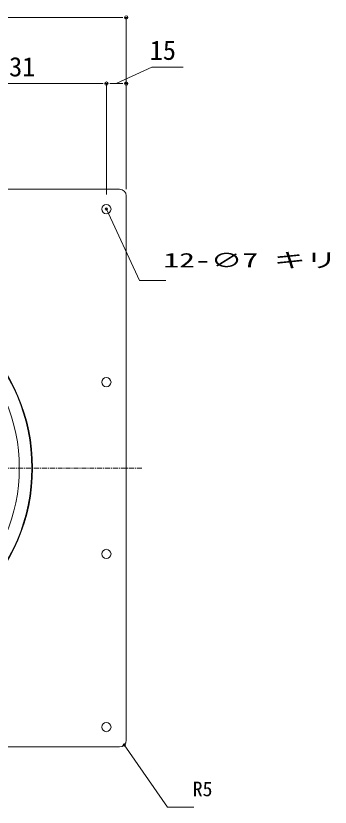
# Model space of a CAD drawing. Units: millimetres, scale not verified. Extents: x -1380 to 1380, y -955 to 955.
# Drawn here: x -323 to -84, y -32 to 567 of the extents above; entities that cross this region are included whole.
import ezdxf
from ezdxf.enums import TextEntityAlignment as Align

# ---------------------------------------------------------------- set-up
doc = ezdxf.new("R2010")
doc.units = ezdxf.units.MM
doc.header["$LTSCALE"] = 3
doc.linetypes.add('USER1', pattern=[2, 1.25, -0.25, 0.25, -0.25])
for name, color, linetype, lineweight in [('0-0_0', 7, 'Continuous', 15), ('0-2_L-2', 7, 'Continuous', 18), ('0-3_L-1', 7, 'Continuous', 18), ('0-4_L-5', 2, 'USER1', 18), ('0-9_SUNPO', 7, 'Continuous', 18)]:
    doc.layers.add(name, color=color, linetype=linetype, lineweight=lineweight)
doc.styles.add('ＭＳ ゴシック', font='')
doc.styles.get('ＭＳ ゴシック').set_extended_font_data('MS Gothic')

msp = doc.modelspace()

# ---------------------------------------------------------------- linework, layer by layer
at = {"layer": '0-0_0'}
for p, q in [((-241.451, 566.027), (-243.951, 566.027)), ((-237.701, 566.027), (-240.201, 566.027)), ((-256.451, 516.027), (-258.951, 516.027)), ((-255.201, 516.027), (-252.701, 516.027)), ((-252.701, 516.027), (-255.201, 516.027)), ((-251.451, 516.027), (-248.951, 516.027)), ((-241.451, 516.027), (-243.951, 516.027)), ((-237.701, 516.027), (-240.201, 516.027)), ((-254.346, 421.877), (-253.556, 420.176)), ((-240.951, 16.26), (-239.88, 14.722))]:
    msp.add_line(p, q, dxfattribs=at)
for centre, radius in [((-238.951, 566.027), 1.25), ((-253.951, 516.027), 1.25), ((-253.951, 516.027), 1.25), ((-238.951, 516.027), 1.25), ((-253.951, 421.027), 0.938), ((-240.415, 15.491), 0.938)]:
    msp.add_circle(centre, radius, dxfattribs=at)
at = {"layer": '0-2_L-2'}
for centre, radius in [((-253.951, 421.027), 3.5), ((-449.951, 225.027), 140), ((-449.951, 225.027), 139.5), ((-449.951, 225.027), 139.5), ((-449.951, 225.027), 130), ((-253.951, 290.027), 3.5), ((-253.951, 160.027), 3.5), ((-253.951, 29.027), 3.5)]:
    msp.add_circle(centre, radius, dxfattribs=at)
at = {"layer": '0-3_L-1'}
for p, q in [((-243.951, 436.027), (-655.951, 436.027)), ((-238.951, 19.027), (-238.951, 431.027)), ((-655.951, 14.027), (-243.951, 14.027))]:
    msp.add_line(p, q, dxfattribs=at)
for centre, start, end in [((-243.951, 431.027), 0, 90), ((-243.951, 19.027), 270, 0)]:
    msp.add_arc(centre, 5, start, end, dxfattribs=at)
at = {"layer": '0-4_L-5'}
msp.add_line((-227.126, 225.027), (-672.776, 225.027), dxfattribs=at)
at = {"layer": '0-9_SUNPO'}
for p, q in [((-655.951, 566.027), (-243.951, 566.027)), ((-238.951, 436.027), (-238.951, 566.027)), ((-379.951, 516.027), (-258.951, 516.027)), ((-253.951, 432.027), (-253.951, 516.027)), ((-253.951, 432.027), (-253.951, 516.027)), ((-248.951, 516.027), (-243.951, 516.027)), ((-238.951, 436.027), (-238.951, 516.027))]:
    msp.add_line(p, q, dxfattribs=at)
for points in [[(-246.451, 516.027), (-219.599, 528.527), (-195.67, 528.527)], [(-253.951, 421.027), (-228.868, 367.018), (-208.868, 367.018)], [(-240.415, 15.491), (-207.624, -31.613), (-187.624, -31.613)]]:
    msp.add_lwpolyline(points, dxfattribs=at)

# ---------------------------------------------------------------- texts
at = {"layer": '0-9_SUNPO', "style": 'ＭＳ ゴシック'}
for s, height, p in [('15', 14.66, (-221.137, 529.527)), ('131', 14.66, (-337.674, 517.027)), ('R5', 11, (-188.538, -26.613))]:
    msp.add_text(s, height=height, dxfattribs=at).set_placement(p, align=Align.BOTTOM_LEFT)
at = {"layer": '0-9_SUNPO', "style": 'ＭＳ ゴシック', "width": 1.6}
msp.add_text('12-∅7 キリ', height=11, dxfattribs=at).set_placement((-210.771, 373.541), align=Align.BOTTOM_LEFT)

doc.saveas('drawing.dxf')
